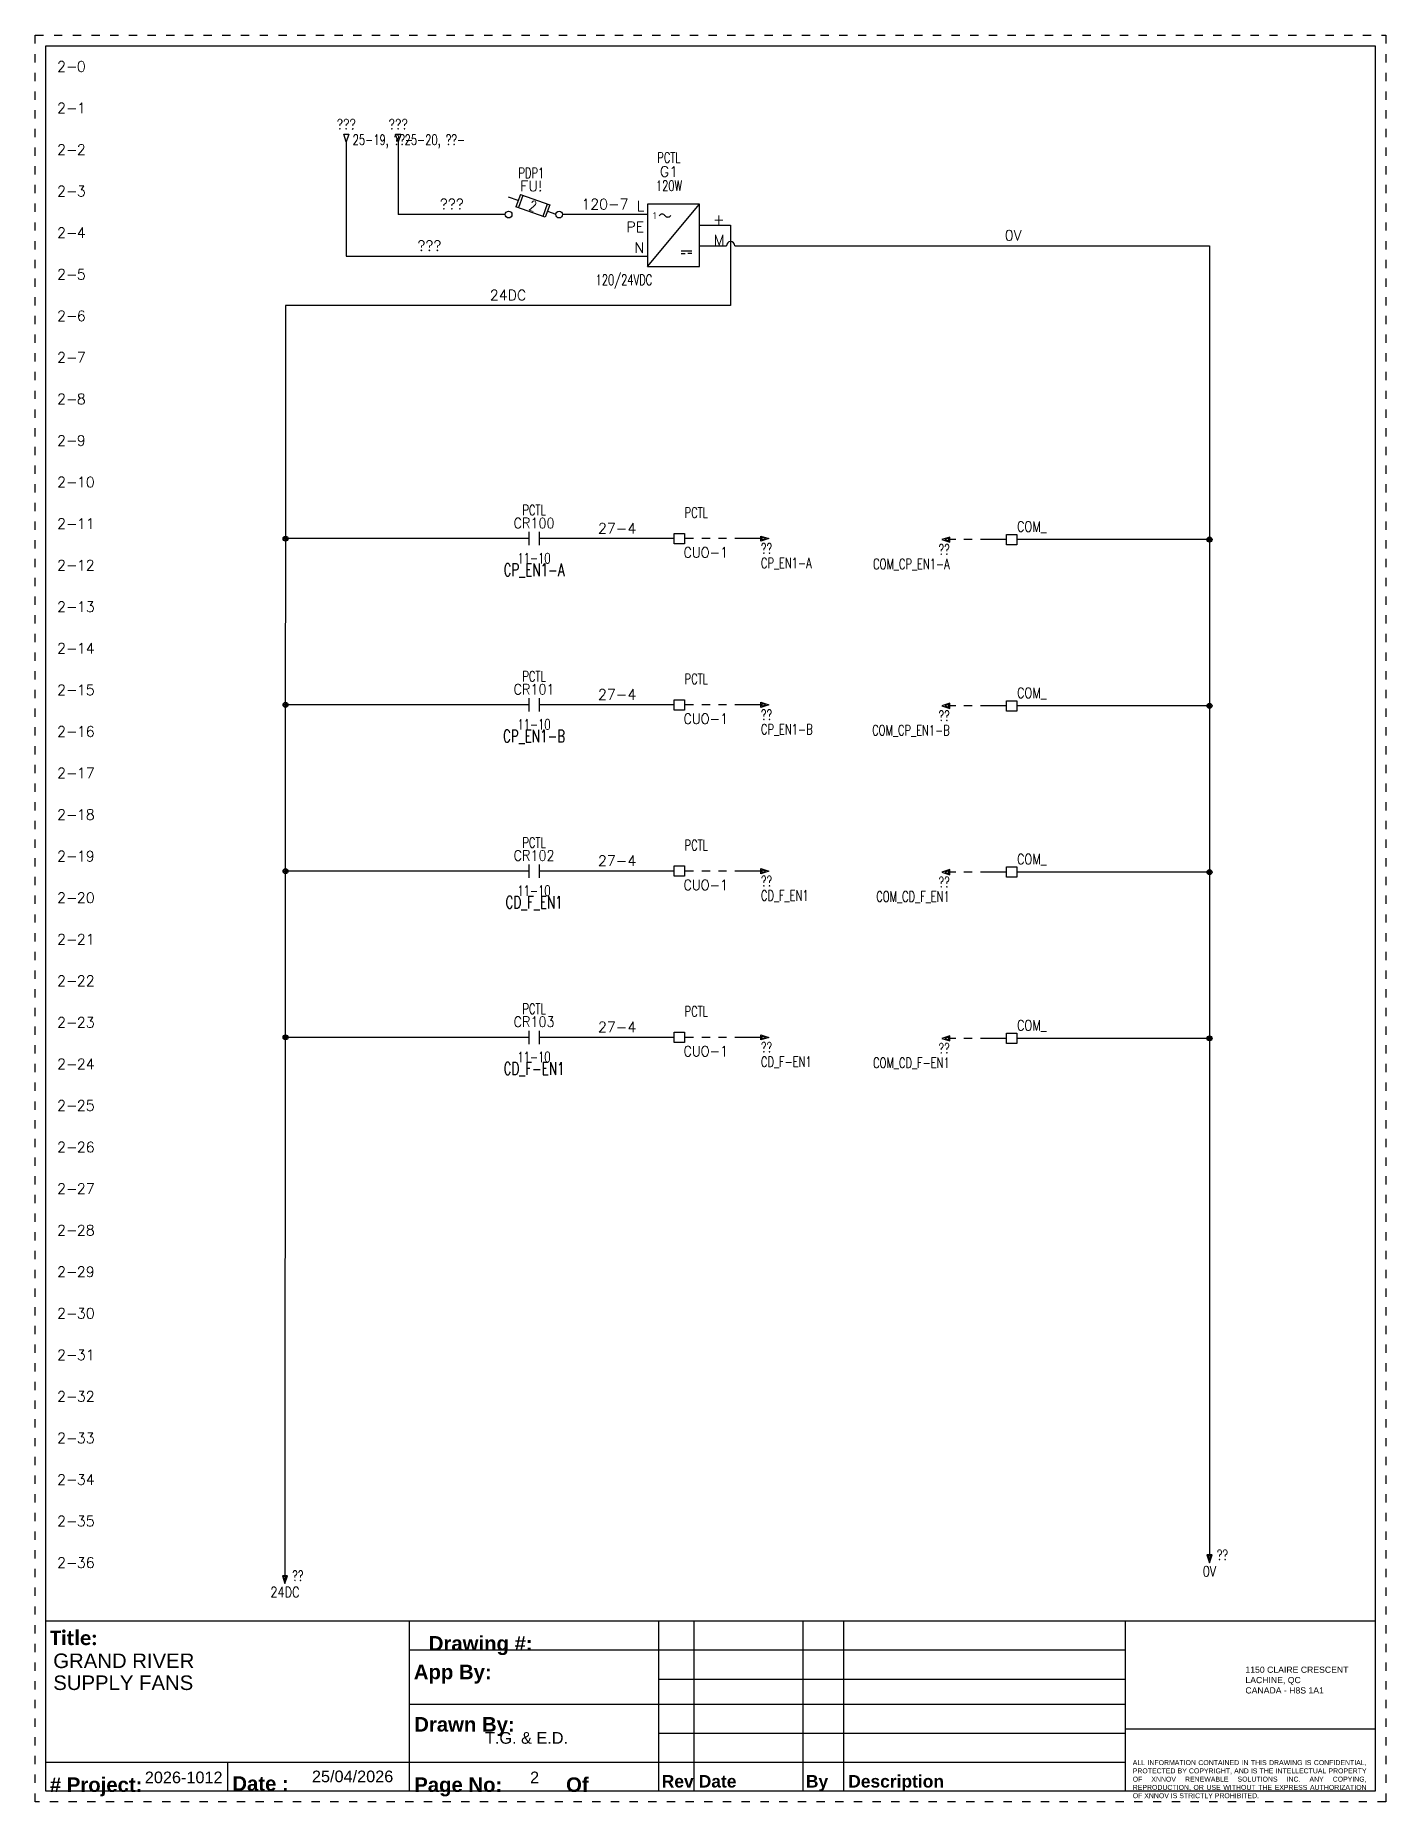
# Model space of a CAD drawing. Header units: inches. Extents: x 0 to 216, y 0 to 294.
# Drawn here: x 0 to 16.25, y 0 to 21.25 of the extents above; entities outside this region: 4.
import ezdxf
from ezdxf.enums import TextEntityAlignment as Align

# ---------------------------------------------------------------- set-up
doc = ezdxf.new("R2010")
doc.units = ezdxf.units.IN
doc.header["$MEASUREMENT"] = 0
doc.linetypes.add('DOT2', pattern=[0.125, 0, -0.125])
doc.linetypes.add('PHANTOM2', pattern=[1.25, 0.625, -0.125, 0.125, -0.125, 0.125, -0.125])
for name, color, linetype in [('BLK_18', 251, 'Continuous'), ('BLU_18', 5, 'Continuous'), ('DESC', 150, 'Continuous'), ('LOC', 8, 'Continuous'), ('MISC', 7, 'Continuous'), ('RAIL', 7, 'Continuous'), ('RED_14', 1, 'Continuous'), ('SYMS', 7, 'Continuous'), ('TAGFIXED', 7, 'Continuous'), ('TAGS', 150, 'Continuous'), ('TERMS', 123, 'Continuous'), ('WHT_14', 7, 'Continuous'), ('WIREFIXED', 7, 'Continuous'), ('WIRENO', 72, 'Continuous'), ('WIREREF', 52, 'Continuous'), ('WIREREF_DEST', 52, 'Continuous'), ('XREF', 7, 'Continuous')]:
    doc.layers.add(name, color=color, linetype=linetype)
doc.layers.add('TITLEBLOCK_FRAME', color=7, linetype='DOT2', plot=False)
doc.styles.get("Standard").update_dxf_attribs({"font": 'arial.ttf'})
doc.styles.add('TB_BODY', font='arial.ttf')
doc.styles.add('TB_TITLE', font='ariblk.ttf')
doc.styles.add('WD', font='romans.shx')
doc.styles.add('WD_IEC', font='isocp2.shx', dxfattribs={"width": 0.9, "height": 4})

# ---------------------------------------------------------------- blocks, each defined once
blk = doc.blocks.new('HPW1_1PH')
for p, q in [((0, -0.625), (0.625, 0.125)), ((0.407, -0.437), (0.532, -0.437)), ((0.407, -0.469), (0.454, -0.469)), ((0.532, -0.469), (0.485, -0.469))]:
    blk.add_line(p, q)
blk.add_lwpolyline([(0.625, 0.125), (0, 0.125), (0, -0.625), (0.625, -0.625)], close=True)
for centre, start, end in [((0.175, -0.039), 36.8699, 143.1301), ((0.245, 0.014), 216.8699, 323.1301)]:
    blk.add_arc(centre, 0.0438, start, end)
at = {"style": 'WD_IEC'}
blk.add_text('1', height=0.084, dxfattribs=at).set_placement((0.105, -0.012), align=Align.MIDDLE_RIGHT)
at = {"style": 'WD', "width": 0.7}
for tag, p in [('INST', (-0.284, 0.794)), ('LOC', (-0.284, 0.624)), ('RATING1', (-0.284, 0.285)), ('XREF', (-0.284, -0.691)), ('DESC1', (-0.284, -0.847)), ('DESC2', (-0.284, -1.003)), ('DESC3', (-0.284, -1.158))]:
    blk.add_attdef(tag, text='', height=0.125, dxfattribs=at).set_placement(p, align=Align.CENTER)
at = {"style": 'WD'}
blk.add_attdef('TAG1', text='', height=0.125, dxfattribs=at).set_placement((-0.284, 0.455), align=Align.CENTER)
at = {"linetype": 'Continuous', "style": 'WD', "flags": 9}
for tag, p in [('MFG', (0.887, 0.257)), ('CAT', (0.889, 0.277)), ('ASSYCODE', (0.887, -0.564))]:
    blk.add_attdef(tag, text='', height=0.01, dxfattribs=at).set_placement(p, align=Align.CENTER)
at = {"linetype": 'Continuous', "style": 'WD', "flags": 8}
for tag, p in [('TERM01', (-0.04, 0.04)), ('TERM04', (1.352, -0.085)), ('TERM02', (-0.04, -0.21)), ('TERM05', (1.352, -0.335)), ('TERM03', (-0.04, -0.46))]:
    blk.add_attdef(tag, text='', height=0.125, dxfattribs=at).set_placement(p, align=Align.RIGHT)
at = {"style": 'WD'}
for tag, p, height, flags in [('X4TERM01', (0, 0), 0.0125, 1), ('X1TERM04', (0.625, -0.125), 0.0125, 1), ('X4TERM02', (0, -0.25), 0.0125, 1), ('X1TERM05', (0.625, -0.375), 0.0125, 1), ('X4TERM03', (0, -0.5), 0.0125, 1), ('FAMILY', (0.862, -0.483), 0.01, 9)]:
    blk.add_attdef(tag, p, '', height=height, dxfattribs=dict(at, flags=flags))
blk = doc.blocks.new('HA1D2')
blk.add_lwpolyline([(0, 0.094), (0.031, 0.094), (0, 0), (-0.031, 0.094), (0, 0.094)])
at = {"style": 'WD', "width": 0.8, "flags": 8}
blk.add_attdef('WIRENO', text='', height=0.125, dxfattribs=at).set_placement((0, 0.15), align=Align.CENTER)
at = {"style": 'WD', "flags": 1}
for tag, p in [('X8TERM01', (0, 0)), ('SIGCODE', (0.026, 0.066))]:
    blk.add_attdef(tag, p, '', height=0.01, dxfattribs=at)
at = {"style": 'WD', "width": 0.7}
for tag, p in [('XREF', (0.077, -0.037)), ('DESC1', (0.077, -0.206))]:
    blk.add_attdef(tag, p, '', height=0.125, dxfattribs=at)
blk = doc.blocks.new('WD_WNH')
at = {"linetype": 'Continuous', "style": 'WD'}
blk.add_attdef('WIRENO', text='', height=0.125, dxfattribs=at).set_placement((0, 0.062), align=Align.CENTER)
at = {"style": 'WD', "flags": 1}
for tag, p in [('W01USER', (0, 0.078)), ('W02USER', (0, 0.07)), ('W03USER', (0, 0.062)), ('W04USER', (0, 0.055)), ('W05USER', (0, 0.047)), ('W06USER', (0, 0.039)), ('W07USER', (0, 0.031)), ('W08USER', (0, 0.023)), ('W09USER', (0, 0.016)), ('W10USER', (0, 0.008))]:
    blk.add_attdef(tag, text='', height=0.005, dxfattribs=at).set_placement(p, align=Align.CENTER)
blk = doc.blocks.new('HA1S4')
for points in [[(0, 0), (-0.031, 0), (0, -0.094), (0.031, 0), (0, 0)], [(0.016, -0.011), (-0.016, -0.011), (0, -0.058), (0.016, -0.011)]]:
    blk.add_lwpolyline(points)
at = {"style": 'WD', "width": 0.7}
for tag, p in [('DESC1', (0.087, 0.113)), ('XREF', (0.087, -0.062))]:
    blk.add_attdef(tag, p, '', height=0.125, dxfattribs=at)
at = {"style": 'WD', "flags": 1}
for tag, p in [('X2TERM01', (0, 0)), ('SIGCODE', (0.035, -0.083))]:
    blk.add_attdef(tag, p, '', height=0.01, dxfattribs=at)
at = {"style": 'WD', "width": 0.8, "flags": 8}
blk.add_attdef('WIRENO', text='', height=0.125, dxfattribs=at).set_placement((0, -0.259), align=Align.CENTER)
blk = doc.blocks.new('HDS11FL')
for p, q in [((-0.163, 0.241), (-0.216, 0.094)), ((-0.134, 0.231), (-0.187, 0.084)), ((-0.163, 0.241), (0.19, 0.116)), ((-0.19, 0.168), (-0.307, 0.21)), ((0.137, -0.032), (-0.216, 0.094)), ((0.16, 0.126), (0.108, -0.021)), ((0.19, 0.116), (0.137, -0.032)), ((0.164, 0.042), (0.264, 0.006))]:
    blk.add_line(p, q)
at = {"linetype": 'Continuous'}
for centre in [(-0.304, 0), (0.304, 0)]:
    blk.add_circle(centre, 0.04, dxfattribs=at)
at = {"style": 'WD', "width": 0.7}
for tag, p in [('INST', (-0.031, 0.607)), ('LOC', (-0.031, 0.438))]:
    blk.add_attdef(tag, text='', height=0.125, dxfattribs=at).set_placement(p, align=Align.CENTER)
blk.add_attdef('RATING1', text='', height=0.125, rotation=340.3798, dxfattribs=at).set_placement((-0.013, 0.105), align=Align.MIDDLE_CENTER)
at = {"style": 'WD'}
blk.add_attdef('TAG1', text='', height=0.125, dxfattribs=at).set_placement((-0.031, 0.281), align=Align.CENTER)
for tag, p in [('X2LINK', (0, 0.406)), ('X8LINK', (0, -0.109))]:
    blk.add_attdef(tag, p, '', height=0.01, dxfattribs=at)
at = {"linetype": 'Continuous', "style": 'WD', "flags": 9}
for tag, p in [('ASSYCODE', (0.126, 0.206)), ('MFG', (0.126, 0.228)), ('CAT', (0.126, 0.247))]:
    blk.add_attdef(tag, text='', height=0.01, dxfattribs=at).set_placement(p, align=Align.CENTER)
at = {"style": 'WD'}
for tag, p, height, flags in [('FAMILY', (0.098, 0.264), 0.01, 9), ('X4TERM01', (-0.344, 0), 0.0125, 1), ('CONTACT', (0.098, 0.187), 0.01, 9), ('X1TERM02', (0.344, 0), 0.0125, 1)]:
    blk.add_attdef(tag, p, '', height=height, dxfattribs=dict(at, flags=flags))
at = {"linetype": 'Continuous', "style": 'WD', "flags": 8}
blk.add_attdef('TERM01', text='', height=0.125, dxfattribs=at).set_placement((-0.406, -0.031), align=Align.TOP_RIGHT)
blk.add_attdef('TERM02', text='', height=0.125, dxfattribs=at).set_placement((0.406, -0.031), align=Align.TOP_LEFT)
blk = doc.blocks.new('WD_MLRH7')
at = {"style": 'WD'}
blk.add_attdef('WDCOPY_DASH', text='', height=0.125, dxfattribs=at).set_placement((-0.684, 0), align=Align.MIDDLE)
blk.add_attdef('SHEET', text='', height=0.125, dxfattribs=at).set_placement((-0.756, 0), align=Align.MIDDLE_RIGHT)
blk.add_attdef('RUNGFIRST', text='', height=0.125, dxfattribs=at).set_placement((-0.625, 0), align=Align.MIDDLE_LEFT)
at = {"style": 'WD', "flags": 1}
for tag, p in [('RUNGHORV', (-0.25, -0.127)), ('RUNGDIST', (-0.25, -0.2)), ('RUNGCNT', (-0.25, -0.237)), ('RUNGINC', (-0.25, -0.163)), ('WIRE-START', (-0.25, -0.356)), ('WIRE-GSUF', (-0.25, -0.396)), ('PH3SPACE', (-0.25, -0.437)), ('WIREMODE', (-0.25, -0.281)), ('WIREFMT', (-0.25, -0.321))]:
    blk.add_attdef(tag, text='', height=0.025, dxfattribs=at).set_placement(p, align=Align.RIGHT)
blk = doc.blocks.new('*U20')
at = {"color": 5}
for p, q in [((0, 21), (16, 21)), ((0, 0), (0, 21)), ((16, 21), (16, 0)), ((0, 2.05), (16, 2.05)), ((4.372, 2.05), (4.372, 0)), ((7.376, 2.05), (7.376, 0)), ((7.8, 2.05), (7.8, 0)), ((9.113, 2.05), (9.113, 0)), ((9.599, 2.05), (9.599, 0)), ((9.599, 2.05), (9.599, 0)), ((12.992, 2.05), (12.992, 0)), ((4.372, 1.7), (12.992, 1.7)), ((7.376, 1.35), (12.992, 1.35)), ((4.372, 1.05), (12.992, 1.05)), ((7.376, 0.7), (12.992, 0.7)), ((12.992, 0.75), (16, 0.75)), ((0, 0.35), (12.992, 0.35)), ((2.186, 0.35), (2.186, 0)), ((16, 0), (0, 0))]:
    blk.add_line(p, q, dxfattribs=at)
at = {"layer": 'TITLEBLOCK_FRAME'}
blk.add_lwpolyline([(-0.125, 21.125), (16.125, 21.125), (16.125, -0.125), (-0.125, -0.125)], close=True, dxfattribs=at)
blk.add_lwpolyline([(-0.125, 21.125), (16.125, 21.125), (16.125, -0.125), (-0.125, -0.125)], close=True, dxfattribs=at)
at = {"color": 7, "attachment_point": 1, "style": 'TB_TITLE'}
for s, width, gutter_width, heights, insert, char_height in [('{\\fCalibri|b1|i0|c0|p34;Title:}', 4.49877, 1.75, [0], (0.052, 1.933), 0.175), ('\\pxi-3,l4,t4;{\\fArial|b1|i0|c0|p34;Drawing #:}', 2.99404, 4.083, [0], (4.435, 1.867), 0.175), ('{\\fArial|b1|i0|c0|p34;App By:}', 4.49661, 1.749, [0], (4.43, 1.523), 0.175), ('{\\fArial|b1|i0|c0|p34;Drawn By:}', 2.16756, 1.749, [0.131], (4.435, 0.893), 0.175), ('{\\fArial|b1|i0|c0|p34;# Project:}', 1.25184, 1.749, [0], (0.05, 0.167), 0.175), ('{\\fArial|b1|i0|c0|p34;Date :}', 2.18747, 1.749, [0], (2.246, 0.181), 0.175), ('{\\fArial|b1|i0|c0|p34;Page No:}', 4.49661, 1.749, [0], (4.435, 0.167), 0.175), ('{\\fArial|b1|i0|c0|p34;Of}', 4.49661, 1.749, [0], (6.262, 0.167), 0.175), ('{\\fArial|b1|i0|c0|p34;Rev}', 0.34979, 1.749, [0], (7.413, 0.195), 0.15), ('{\\fArial|b1|i0|c0|p34; Date}', 0.58778, 1.749, [0], (7.8, 0.195), 0.15), ('{\\fArial|b1|i0|c0|p34;By}', 0.36928, 1.749, [0], (9.148, 0.195), 0.15), ('{\\fArial|b1|i0|c0|p34; Description}', 1.60793, 1.749, [0], (9.599, 0.195), 0.15)]:
    blk.add_mtext_dynamic_manual_height_columns(s, width=width, gutter_width=gutter_width, heights=heights, dxfattribs=dict(at, insert=insert, char_height=char_height))
at = {"attachment_point": 1, "style": 'TB_BODY'}
for s, width, gutter_width, insert, char_height in [('1150 CLAIRE CRESCENT\\PLACHINE, QC \\PCANADA - H8S 1A1', 1.56147, 0.995, (14.437, 1.5), 0.07464), ('\\pxqj;ALL INFORMATION CONTAINED IN THIS DRAWING IS CONFIDENTIAL, PROTECTED BY COPYRIGHT, AND IS THE INTELLECTUAL PROPERTY OF XNNOV RENEWABLE SOLUTIONS INC. ANY COPYING, REPRODUCTION, OR USE WITHOUT THE EXPRESS AUTHORIZATION OF XNNOV IS STRICTLY PROHIBITED.', 2.80577, 0.597, (13.081, 0.375), 0.059714)]:
    blk.add_mtext_dynamic_manual_height_columns(s, width=width, gutter_width=gutter_width, heights=[0], dxfattribs=dict(at, insert=insert, char_height=char_height))
at = {"color": 7, "style": 'TB_BODY', "flags": 4}
for tag, p in [('N5', (7.597, 1.925)), ('N4', (7.597, 1.575)), ('N3', (7.597, 1.225)), ('N2', (7.597, 0.925)), ('N1', (7.597, 0.575)), ('PAGENO', (5.883, 0.167)), ('SHEETMAX', (6.824, 0.157))]:
    blk.add_attdef(tag, text='', height=0.14, dxfattribs=at).set_placement(p, align=Align.MIDDLE_CENTER)
for tag, height, p in [('DATE5', 0.14, (7.854, 1.925)), ('PAR5', 0.14, (9.104, 1.925)), ('DESCRIPTION5', 0.14, (9.661, 1.925)), ('TITLE1', 0.175, (0.091, 1.57)), ('DATE4', 0.14, (7.854, 1.575)), ('PAR4', 0.14, (9.104, 1.575)), ('DESCRIPTION4', 0.14, (9.661, 1.575)), ('TITLE2', 0.175, (0.091, 1.306)), ('AP.PAR', 0.14, (5.526, 1.365)), ('DATE3', 0.14, (7.854, 1.225)), ('PAR3', 0.14, (9.104, 1.225)), ('DESCRIPTION3', 0.14, (9.661, 1.225)), ('TITLE3', 0.175, (0.091, 1.041)), ('DATE2', 0.14, (7.854, 0.925)), ('PAR2', 0.14, (9.104, 0.925)), ('DESCRIPTION2', 0.14, (9.661, 0.925)), ('DESS.PAR', 0.14, (5.286, 0.642)), ('DATE1', 0.14, (7.854, 0.575)), ('PAR1', 0.14, (9.109, 0.575)), ('DESCRIPTION1', 0.14, (9.645, 0.575)), ('PRJCT', 0.14, (1.193, 0.167)), ('DATE', 0.14, (3.204, 0.179))]:
    blk.add_attdef(tag, text='', height=height, dxfattribs=at).set_placement(p, align=Align.MIDDLE_LEFT)
blk = doc.blocks.new('HT0001')
for p, q in [((-0.062, 0.062), (0.062, 0.062)), ((-0.062, -0.062), (-0.062, 0.062)), ((0.062, 0.062), (0.062, -0.062)), ((0.062, -0.062), (-0.062, -0.062))]:
    blk.add_line(p, q)
at = {"style": 'WD'}
for tag, p, width in [('INST', (0.062, 0.42), 0.7), ('LOC', (0.062, 0.25), 0.7), ('DESC1', (0.05, -0.385), 0.8)]:
    blk.add_attdef(tag, p, '', height=0.125, dxfattribs=dict(at, width=width))
at = {"linetype": 'Continuous', "style": 'WD'}
for tag, p, height, width, flags in [('TERM01', (0.062, 0.094), 0.125, 0.8, 8), ('TAGSTRIP', (0.05, -0.229), 0.125, 0.9, 8), ('DESC2', (0.05, -0.541), 0.125, 0.8, 8), ('CAT', (0.213, -0.406), 0.109, 0.8, 1), ('DESC3', (0.05, -0.698), 0.125, 0.8, 8)]:
    blk.add_attdef(tag, p, '', height=height, dxfattribs=dict(at, width=width, flags=flags))
at = {"style": 'WD', "flags": 1}
for tag, p, height in [('X4TERM01', (-0.062, 0), 0.0125), ('X4TERMDESC01', (-0.055, -0.023), 0.025), ('X2TERMDESC01', (-0.006, 0.029), 0.025), ('STRIPSEQ', (0, 0), 0.00125), ('X2TERM01', (0, 0.062), 0.0125), ('X2PIN01', (0.033, 0.084), 0.0125), ('X1TERMDESC01', (0.039, 0.007), 0.025), ('X1TERM01', (0.062, 0), 0.0125), ('X1PIN01', (0.087, 0.016), 0.0125), ('X4PIN01', (-0.114, -0.038), 0.0125), ('LINKTERM', (0, -0.002), 0.00125), ('X8TERM01', (0, -0.062), 0.0125), ('X8TERMDESC01', (0, -0.054), 0.025), ('X8PIN01', (0.026, -0.096), 0.0125)]:
    blk.add_attdef(tag, p, '', height=height, dxfattribs=at)
at = {"linetype": 'Continuous', "style": 'WD', "width": 0.8, "flags": 1}
blk.add_attdef('MFG', text='', height=0.109, dxfattribs=at).set_placement((0.088, -0.406), align=Align.RIGHT)
at = {"style": 'WD', "width": 0.7, "flags": 1}
blk.add_attdef('ASSYCODE', (0.062, -0.281), '', height=0.01, dxfattribs=at)
blk = doc.blocks.new('HCR11_RELAY-CONTACT')
at = {"linetype": 'Continuous'}
for p, q in [((-0.053, 0.082), (-0.053, -0.078)), ((0.072, 0.082), (0.072, -0.078))]:
    blk.add_line(p, q, dxfattribs=at)
at = {"style": 'WD'}
for tag, width, p in [('INST', 0.7, (0.009, 0.453)), ('TAG2', 0.9, (0.009, 0.127)), ('LOC', 0.7, (0.009, 0.283)), ('XREF', 0.7, (0.009, -0.296))]:
    blk.add_attdef(tag, text='', height=0.125, dxfattribs=dict(at, width=width)).set_placement(p, align=Align.CENTER)
for tag, p, height, flags in [('X4TERM01', (-0.053, 0.002), 0.0125, 1), ('X1TERM02', (0.072, 0.002), 0.0125, 1), ('FAMILY', (0.107, 0.055), 0.01, 9), ('CONTACT', (0.107, 0.038), 0.01, 1)]:
    blk.add_attdef(tag, p, '', height=height, dxfattribs=dict(at, flags=flags))
for tag, p in [('X2LINK', (0.009, 0.127)), ('X8LINK', (0.009, -0.123))]:
    blk.add_attdef(tag, p, '', height=0.01, dxfattribs=at)
at = {"linetype": 'Continuous', "style": 'WD', "flags": 8}
blk.add_attdef('TERM01', text='', height=0.125, dxfattribs=at).set_placement((-0.116, -0.014), align=Align.TOP_RIGHT)
blk.add_attdef('TERM02', text='', height=0.125, dxfattribs=at).set_placement((0.134, -0.014), align=Align.TOP_LEFT)
at = {"color": 1, "style": 'WD', "width": 0.7}
for tag, p in [('DESC1', (0.009, -0.448)), ('DESC2', (0.009, -0.595)), ('DESC3', (0.009, -0.742))]:
    blk.add_attdef(tag, text='', height=0.15, dxfattribs=at).set_placement(p, align=Align.CENTER)
blk = doc.blocks.new('HA1S1')
for points in [[(0, 0), (0, 0.031), (0.094, 0), (0, -0.031), (0, 0)], [(0.011, 0.016), (0.011, -0.016), (0.058, 0), (0.011, 0.016)]]:
    blk.add_lwpolyline(points)
at = {"style": 'WD', "width": 0.8, "flags": 8}
blk.add_attdef('WIRENO', (0, 0.087), '', height=0.125, dxfattribs=at)
at = {"style": 'WD', "flags": 1}
for tag, p in [('SIGCODE', (-0.02, 0.047)), ('X4TERM01', (0, 0))]:
    blk.add_attdef(tag, p, '', height=0.01, dxfattribs=at)
at = {"style": 'WD', "width": 0.7}
for tag, p in [('XREF', (0, -0.181)), ('DESC1', (0, -0.356))]:
    blk.add_attdef(tag, p, '', height=0.125, dxfattribs=at)
blk = doc.blocks.new('HA1S3')
for points in [[(0, 0), (0, 0.031), (-0.094, 0), (0, -0.031), (0, 0)], [(-0.011, -0.016), (-0.011, 0.016), (-0.058, 0), (-0.011, -0.016)]]:
    blk.add_lwpolyline(points)
at = {"style": 'WD', "width": 0.8, "flags": 8}
blk.add_attdef('WIRENO', text='', height=0.125, dxfattribs=at).set_placement((0, 0.087), align=Align.RIGHT)
at = {"style": 'WD', "flags": 1}
blk.add_attdef('SIGCODE', text='', height=0.01, dxfattribs=at).set_placement((-0.02, 0.047), align=Align.RIGHT)
blk.add_attdef('X1TERM01', (0, 0), '', height=0.01, dxfattribs=at)
at = {"style": 'WD', "width": 0.7}
for tag, p in [('XREF', (0, -0.181)), ('DESC1', (0, -0.356))]:
    blk.add_attdef(tag, text='', height=0.125, dxfattribs=at).set_placement(p, align=Align.RIGHT)
blk = doc.blocks.new('WDDOT')
for radius in [0.03, 0.0187, 0.00929]:
    blk.add_circle((0, 0), radius)

msp = doc.modelspace()

# ---------------------------------------------------------------- linework, layer by layer
at = {"layer": 'BLK_18', "ltscale": 0.5}
for p, q in [((7.992, 18.718), (8.317, 18.718)), ((8.417, 18.718), (14.13, 18.718)), ((14.13, 18.718), (14.13, 2.968)), ((14.13, 15.183), (11.813, 15.183)), ((14.13, 13.183), (11.813, 13.183)), ((14.13, 11.183), (11.813, 11.183)), ((14.13, 9.183), (11.813, 9.183))]:
    msp.add_line(p, q, dxfattribs=at)
msp.add_arc((8.367, 18.718), 0.05, 0, 180, dxfattribs=at)
at = {"layer": 'BLU_18', "ltscale": 0.5}
for p, q in [((7.992, 18.968), (8.367, 18.968)), ((8.367, 18.968), (8.367, 18)), ((3.012, 18), (3.004, 2.718)), ((8.367, 18), (3.012, 18)), ((5.94, 15.195), (3.012, 15.195)), ((7.688, 15.195), (6.065, 15.195)), ((5.94, 13.195), (3.012, 13.195)), ((7.688, 13.195), (6.065, 13.195)), ((5.94, 11.195), (3.012, 11.195)), ((7.688, 11.195), (6.065, 11.195)), ((5.94, 9.195), (3.012, 9.195)), ((7.688, 9.195), (6.065, 9.195))]:
    msp.add_line(p, q, dxfattribs=at)
at = {"layer": 'BLU_18', "linetype": 'PHANTOM2', "ltscale": 0.5}
for p, q in [((8.732, 15.195), (7.813, 15.195)), ((11.688, 15.183), (11.004, 15.183)), ((8.732, 13.195), (7.813, 13.195)), ((11.688, 13.183), (11.004, 13.183)), ((8.732, 11.195), (7.813, 11.195)), ((11.688, 11.183), (11.004, 11.183)), ((8.732, 9.195), (7.813, 9.195)), ((11.688, 9.183), (11.004, 9.183))]:
    msp.add_line(p, q, dxfattribs=at)
at = {"layer": 'RAIL', "lineweight": 50}
for p, q in [((10, 290), (10, 270)), ((210, 290), (210, 270))]:
    msp.add_line(p, q, dxfattribs=at)
at = {"layer": 'RED_14', "ltscale": 0.5}
for p, q in [((4.367, 19.968), (4.367, 19.093)), ((5.656, 19.093), (4.367, 19.093)), ((7.367, 19.093), (6.344, 19.093))]:
    msp.add_line(p, q, dxfattribs=at)
at = {"layer": 'WHT_14', "ltscale": 0.5}
for p, q in [((3.742, 19.968), (3.742, 18.593)), ((3.742, 18.593), (7.367, 18.593))]:
    msp.add_line(p, q, dxfattribs=at)

# ---------------------------------------------------------------- block references
at = {"ltscale": 0.5}
ref = msp.add_blockref('*U20', (0.125, 0.125), dxfattribs=at)
ref.add_attrib('PRJCT', '2026-1012', dxfattribs={"color": 7, "height": 0.14, "style": 'TB_BODY'}).set_placement((1.318, 0.292), align=Align.MIDDLE_LEFT)
ref.add_attrib('PAGENO', '2', dxfattribs={"color": 7, "height": 0.14, "style": 'TB_BODY'}).set_placement((6.008, 0.292), align=Align.MIDDLE_CENTER)
ref.add_attrib('DATE', '25/04/2026', dxfattribs={"color": 7, "height": 0.14, "style": 'TB_BODY'}).set_placement((3.329, 0.304), align=Align.MIDDLE_LEFT)
ref.add_attrib('DESS.PAR', 'T.G. & E.D.', dxfattribs={"color": 7, "height": 0.14, "style": 'TB_BODY'}).set_placement((5.411, 0.767), align=Align.MIDDLE_LEFT)
ref.add_attrib('TITLE1', 'GRAND RIVER', dxfattribs={"color": 7, "height": 0.175, "style": 'TB_BODY'}).set_placement((0.216, 1.695), align=Align.MIDDLE_LEFT)
ref.add_attrib('TITLE2', 'SUPPLY FANS', dxfattribs={"color": 7, "height": 0.175, "style": 'TB_BODY'}).set_placement((0.216, 1.431), align=Align.MIDDLE_LEFT)
msp.add_blockref('WD_MLRH7', (1.125, 20.875), dxfattribs=at).add_auto_attribs({'RUNGFIRST': '0', 'SHEET': '2', 'WDCOPY_DASH': '-'})
at = {"layer": 'SYMS', "ltscale": 0.5}
ref = msp.add_blockref('HA1D2', (3.742, 19.968), dxfattribs=at)
ref.add_attrib('WIRENO', '???', dxfattribs={"layer": 'WIREREF_DEST', "height": 0.125, "style": 'WD', "width": 0.8, "flags": 8}).set_placement((3.742, 20.118), align=Align.CENTER)
ref.add_attrib('XREF', '25-19, ??-', (3.819, 19.931), dxfattribs={"layer": 'XREF', "height": 0.125, "style": 'WD', "width": 0.7})
ref = msp.add_blockref('HA1D2', (4.367, 19.968), dxfattribs=at)
ref.add_attrib('WIRENO', '???', dxfattribs={"layer": 'WIREREF_DEST', "height": 0.125, "style": 'WD', "width": 0.8, "flags": 8}).set_placement((4.367, 20.118), align=Align.CENTER)
ref.add_attrib('XREF', '25-20, ??-', (4.444, 19.931), dxfattribs={"layer": 'XREF', "height": 0.125, "style": 'WD', "width": 0.7})
ref = msp.add_blockref('HPW1_1PH', (7.367, 19.093), dxfattribs=at)
ref.add_attrib('TERM01', 'L', dxfattribs={"layer": 'TERMS', "linetype": 'Continuous', "height": 0.125, "style": 'WD', "flags": 8}).set_placement((7.327, 19.133), align=Align.RIGHT)
ref.add_attrib('TERM02', 'PE', dxfattribs={"layer": 'TERMS', "linetype": 'Continuous', "height": 0.125, "style": 'WD', "flags": 8}).set_placement((7.327, 18.883), align=Align.RIGHT)
ref.add_attrib('TERM03', 'N', dxfattribs={"layer": 'TERMS', "linetype": 'Continuous', "height": 0.125, "style": 'WD', "flags": 8}).set_placement((7.327, 18.633), align=Align.RIGHT)
ref.add_attrib('TERM04', '+', dxfattribs={"layer": 'TERMS', "linetype": 'Continuous', "height": 0.125, "style": 'WD', "flags": 8}).set_placement((8.294, 18.974), align=Align.RIGHT)
ref.add_attrib('TERM05', 'M', dxfattribs={"layer": 'TERMS', "linetype": 'Continuous', "height": 0.125, "style": 'WD', "flags": 8}).set_placement((8.294, 18.724), align=Align.RIGHT)
ref.add_attrib('LOC', 'PCTL', dxfattribs={"layer": 'LOC', "height": 0.125, "style": 'WD', "width": 0.7}).set_placement((7.625, 19.717), align=Align.CENTER)
ref.add_attrib('TAG1F', 'G1', dxfattribs={"layer": 'TAGFIXED', "height": 0.125, "style": 'WD'}).set_placement((7.625, 19.548), align=Align.CENTER)
ref.add_attrib('DESC1', '120/24VDC', dxfattribs={"layer": 'DESC', "height": 0.125, "style": 'WD', "width": 0.7}).set_placement((7.083, 18.246), align=Align.CENTER)
ref.add_attrib('RATING1', '120W', dxfattribs={"layer": 'MISC', "height": 0.125, "style": 'WD', "width": 0.7}).set_placement((7.625, 19.378), align=Align.CENTER)
ref = msp.add_blockref('HDS11FL', (6, 19.093), dxfattribs=at)
ref.add_attrib('RATING1', '2', dxfattribs={"layer": 'MISC', "height": 0.125, "rotation": 340.3798, "style": 'WD', "width": 0.7}).set_placement((5.987, 19.198), align=Align.MIDDLE_CENTER)
ref.add_attrib('LOC', 'PDP1', dxfattribs={"layer": 'LOC', "height": 0.125, "style": 'WD', "width": 0.7}).set_placement((5.969, 19.531), align=Align.CENTER)
ref.add_attrib('TAG1F', 'FU!', dxfattribs={"layer": 'TAGFIXED', "height": 0.125, "style": 'WD'}).set_placement((5.969, 19.374), align=Align.CENTER)
ref = msp.add_blockref('HCR11_RELAY-CONTACT', (5.993, 15.193), dxfattribs=at)
ref.add_attrib('LOC', 'PCTL', dxfattribs={"layer": 'LOC', "height": 0.125, "style": 'WD', "width": 0.7}).set_placement((6.002, 15.476), align=Align.CENTER)
ref.add_attrib('XREF', '11-10', dxfattribs={"layer": 'XREF', "height": 0.125, "style": 'WD', "width": 0.7}).set_placement((6.002, 14.897), align=Align.CENTER)
ref.add_attrib('DESC1', 'CP_EN1-A', dxfattribs={"layer": 'DESC', "color": 1, "height": 0.15, "style": 'WD', "width": 0.7}).set_placement((6.002, 14.745), align=Align.CENTER)
ref.add_attrib('TAG2', 'CR100', dxfattribs={"layer": 'TAGS', "height": 0.125, "style": 'WD', "width": 0.9}).set_placement((6.002, 15.32), align=Align.CENTER)
ref = msp.add_blockref('HT0001', (7.751, 15.195), dxfattribs=at)
ref.add_attrib('LOC', 'PCTL', (7.813, 15.445), dxfattribs={"layer": 'LOC', "height": 0.125, "style": 'WD', "width": 0.7})
ref.add_attrib('TAGSTRIP', 'CUO-1', (7.8, 14.966), dxfattribs={"layer": 'TAGS', "linetype": 'Continuous', "height": 0.125, "style": 'WD', "width": 0.9, "flags": 8})
ref = msp.add_blockref('HT0001', (11.751, 15.183), dxfattribs=at)
ref.add_attrib('TERM01', 'COM_', (11.813, 15.277), dxfattribs={"layer": 'TERMS', "linetype": 'Continuous', "height": 0.125, "style": 'WD', "width": 0.8, "flags": 8})
for p in [(3.012, 15.195), (14.13, 15.183), (3.012, 13.195), (14.13, 13.183), (3.012, 11.195), (14.13, 11.183), (3.012, 9.195), (14.13, 9.183)]:
    msp.add_blockref('WDDOT', p, dxfattribs=at)
ref = msp.add_blockref('HA1S1', (8.732, 15.195), dxfattribs=at)
ref.add_attrib('DESC1', 'CP_EN1-A', (8.732, 14.839), dxfattribs={"layer": 'DESC', "height": 0.125, "style": 'WD', "width": 0.7})
ref.add_attrib('XREF', '??', (8.732, 15.014), dxfattribs={"layer": 'XREF', "height": 0.125, "style": 'WD', "width": 0.7})
ref = msp.add_blockref('HA1S3', (11.004, 15.183), dxfattribs=at)
ref.add_attrib('DESC1', 'COM_CP_EN1-A', dxfattribs={"layer": 'DESC', "height": 0.125, "style": 'WD', "width": 0.7}).set_placement((11.004, 14.827), align=Align.RIGHT)
ref.add_attrib('XREF', '??', dxfattribs={"layer": 'XREF', "height": 0.125, "style": 'WD', "width": 0.7}).set_placement((11.004, 15.002), align=Align.RIGHT)
ref = msp.add_blockref('HCR11_RELAY-CONTACT', (5.993, 13.193), dxfattribs=at)
ref.add_attrib('LOC', 'PCTL', dxfattribs={"layer": 'LOC', "height": 0.125, "style": 'WD', "width": 0.7}).set_placement((6.002, 13.476), align=Align.CENTER)
ref.add_attrib('XREF', '11-10', dxfattribs={"layer": 'XREF', "height": 0.125, "style": 'WD', "width": 0.7}).set_placement((6.002, 12.897), align=Align.CENTER)
ref.add_attrib('DESC1', 'CP_EN1-B', dxfattribs={"layer": 'DESC', "color": 1, "height": 0.15, "style": 'WD', "width": 0.7}).set_placement((6.002, 12.745), align=Align.CENTER)
ref.add_attrib('TAG2', 'CR101', dxfattribs={"layer": 'TAGS', "height": 0.125, "style": 'WD', "width": 0.9}).set_placement((6.002, 13.32), align=Align.CENTER)
ref = msp.add_blockref('HT0001', (7.751, 13.195), dxfattribs=at)
ref.add_attrib('LOC', 'PCTL', (7.813, 13.445), dxfattribs={"layer": 'LOC', "height": 0.125, "style": 'WD', "width": 0.7})
ref.add_attrib('TAGSTRIP', 'CUO-1', (7.8, 12.966), dxfattribs={"layer": 'TAGS', "linetype": 'Continuous', "height": 0.125, "style": 'WD', "width": 0.9, "flags": 8})
ref = msp.add_blockref('HT0001', (11.751, 13.183), dxfattribs=at)
ref.add_attrib('TERM01', 'COM_', (11.813, 13.277), dxfattribs={"layer": 'TERMS', "linetype": 'Continuous', "height": 0.125, "style": 'WD', "width": 0.8, "flags": 8})
ref = msp.add_blockref('HA1S1', (8.732, 13.195), dxfattribs=at)
ref.add_attrib('DESC1', 'CP_EN1-B', (8.732, 12.839), dxfattribs={"layer": 'DESC', "height": 0.125, "style": 'WD', "width": 0.7})
ref.add_attrib('XREF', '??', (8.732, 13.014), dxfattribs={"layer": 'XREF', "height": 0.125, "style": 'WD', "width": 0.7})
ref = msp.add_blockref('HA1S3', (11.004, 13.183), dxfattribs=at)
ref.add_attrib('DESC1', 'COM_CP_EN1-B', dxfattribs={"layer": 'DESC', "height": 0.125, "style": 'WD', "width": 0.7}).set_placement((11.004, 12.827), align=Align.RIGHT)
ref.add_attrib('XREF', '??', dxfattribs={"layer": 'XREF', "height": 0.125, "style": 'WD', "width": 0.7}).set_placement((11.004, 13.002), align=Align.RIGHT)
ref = msp.add_blockref('HCR11_RELAY-CONTACT', (5.993, 11.193), dxfattribs=at)
ref.add_attrib('LOC', 'PCTL', dxfattribs={"layer": 'LOC', "height": 0.125, "style": 'WD', "width": 0.7}).set_placement((6.002, 11.476), align=Align.CENTER)
ref.add_attrib('XREF', '11-10', dxfattribs={"layer": 'XREF', "height": 0.125, "style": 'WD', "width": 0.7}).set_placement((6.002, 10.897), align=Align.CENTER)
ref.add_attrib('DESC1', 'CD_F_EN1', dxfattribs={"layer": 'DESC', "color": 1, "height": 0.15, "style": 'WD', "width": 0.7}).set_placement((6.002, 10.745), align=Align.CENTER)
ref.add_attrib('TAG2', 'CR102', dxfattribs={"layer": 'TAGS', "height": 0.125, "style": 'WD', "width": 0.9}).set_placement((6.002, 11.32), align=Align.CENTER)
ref = msp.add_blockref('HT0001', (7.751, 11.195), dxfattribs=at)
ref.add_attrib('LOC', 'PCTL', (7.813, 11.445), dxfattribs={"layer": 'LOC', "height": 0.125, "style": 'WD', "width": 0.7})
ref.add_attrib('TAGSTRIP', 'CUO-1', (7.8, 10.966), dxfattribs={"layer": 'TAGS', "linetype": 'Continuous', "height": 0.125, "style": 'WD', "width": 0.9, "flags": 8})
ref = msp.add_blockref('HT0001', (11.751, 11.183), dxfattribs=at)
ref.add_attrib('TERM01', 'COM_', (11.813, 11.277), dxfattribs={"layer": 'TERMS', "linetype": 'Continuous', "height": 0.125, "style": 'WD', "width": 0.8, "flags": 8})
ref = msp.add_blockref('HA1S1', (8.732, 11.195), dxfattribs=at)
ref.add_attrib('DESC1', 'CD_F_EN1', (8.732, 10.839), dxfattribs={"layer": 'DESC', "height": 0.125, "style": 'WD', "width": 0.7})
ref.add_attrib('XREF', '??', (8.732, 11.014), dxfattribs={"layer": 'XREF', "height": 0.125, "style": 'WD', "width": 0.7})
ref = msp.add_blockref('HA1S3', (11.004, 11.183), dxfattribs=at)
ref.add_attrib('DESC1', 'COM_CD_F_EN1', dxfattribs={"layer": 'DESC', "height": 0.125, "style": 'WD', "width": 0.7}).set_placement((11.004, 10.827), align=Align.RIGHT)
ref.add_attrib('XREF', '??', dxfattribs={"layer": 'XREF', "height": 0.125, "style": 'WD', "width": 0.7}).set_placement((11.004, 11.002), align=Align.RIGHT)
ref = msp.add_blockref('HCR11_RELAY-CONTACT', (5.993, 9.193), dxfattribs=at)
ref.add_attrib('LOC', 'PCTL', dxfattribs={"layer": 'LOC', "height": 0.125, "style": 'WD', "width": 0.7}).set_placement((6.002, 9.476), align=Align.CENTER)
ref.add_attrib('XREF', '11-10', dxfattribs={"layer": 'XREF', "height": 0.125, "style": 'WD', "width": 0.7}).set_placement((6.002, 8.897), align=Align.CENTER)
ref.add_attrib('DESC1', 'CD_F-EN1', dxfattribs={"layer": 'DESC', "color": 1, "height": 0.15, "style": 'WD', "width": 0.7}).set_placement((6.002, 8.745), align=Align.CENTER)
ref.add_attrib('TAG2', 'CR103', dxfattribs={"layer": 'TAGS', "height": 0.125, "style": 'WD', "width": 0.9}).set_placement((6.002, 9.32), align=Align.CENTER)
ref = msp.add_blockref('HT0001', (7.751, 9.195), dxfattribs=at)
ref.add_attrib('LOC', 'PCTL', (7.813, 9.445), dxfattribs={"layer": 'LOC', "height": 0.125, "style": 'WD', "width": 0.7})
ref.add_attrib('TAGSTRIP', 'CUO-1', (7.8, 8.966), dxfattribs={"layer": 'TAGS', "linetype": 'Continuous', "height": 0.125, "style": 'WD', "width": 0.9, "flags": 8})
ref = msp.add_blockref('HT0001', (11.751, 9.183), dxfattribs=at)
ref.add_attrib('TERM01', 'COM_', (11.813, 9.277), dxfattribs={"layer": 'TERMS', "linetype": 'Continuous', "height": 0.125, "style": 'WD', "width": 0.8, "flags": 8})
ref = msp.add_blockref('HA1S1', (8.732, 9.195), dxfattribs=at)
ref.add_attrib('DESC1', 'CD_F-EN1', (8.732, 8.839), dxfattribs={"layer": 'DESC', "height": 0.125, "style": 'WD', "width": 0.7})
ref.add_attrib('XREF', '??', (8.732, 9.014), dxfattribs={"layer": 'XREF', "height": 0.125, "style": 'WD', "width": 0.7})
ref = msp.add_blockref('HA1S3', (11.004, 9.183), dxfattribs=at)
ref.add_attrib('DESC1', 'COM_CD_F-EN1', dxfattribs={"layer": 'DESC', "height": 0.125, "style": 'WD', "width": 0.7}).set_placement((11.004, 8.827), align=Align.RIGHT)
ref.add_attrib('XREF', '??', dxfattribs={"layer": 'XREF', "height": 0.125, "style": 'WD', "width": 0.7}).set_placement((11.004, 9.002), align=Align.RIGHT)
ref = msp.add_blockref('HA1S4', (14.13, 2.968), dxfattribs=at)
ref.add_attrib('WIRENO', '0V', dxfattribs={"layer": 'WIREREF', "height": 0.125, "style": 'WD', "width": 0.8, "flags": 8}).set_placement((14.129, 2.709), align=Align.CENTER)
ref.add_attrib('XREF', '??', (14.217, 2.906), dxfattribs={"layer": 'XREF', "height": 0.125, "style": 'WD', "width": 0.7})
ref = msp.add_blockref('HA1S4', (3.004, 2.718), dxfattribs=at)
ref.add_attrib('WIRENO', '24DC', dxfattribs={"layer": 'WIREREF', "height": 0.125, "style": 'WD', "width": 0.8, "flags": 8}).set_placement((3.004, 2.459), align=Align.CENTER)
ref.add_attrib('XREF', '??', (3.091, 2.656), dxfattribs={"layer": 'XREF', "height": 0.125, "style": 'WD', "width": 0.7})
at = {"layer": 'WIREFIXED', "ltscale": 0.5}
ref = msp.add_blockref('WD_WNH', (6.855, 19.093), dxfattribs=at)
ref.add_attrib('WIRENOF', '120-7', dxfattribs={"linetype": 'Continuous', "height": 0.125, "style": 'WD'}).set_placement((6.855, 19.156), align=Align.CENTER)
ref = msp.add_blockref('WD_WNH', (11.767, 18.718), dxfattribs=at)
ref.add_attrib('WIRENOF', '0V', dxfattribs={"linetype": 'Continuous', "height": 0.125, "style": 'WD'}).set_placement((11.767, 18.781), align=Align.CENTER)
ref = msp.add_blockref('WD_WNH', (5.689, 18), dxfattribs=at)
ref.add_attrib('WIRENOF', '24DC', dxfattribs={"linetype": 'Continuous', "height": 0.125, "style": 'WD'}).set_placement((5.689, 18.062), align=Align.CENTER)
at = {"layer": 'WIRENO', "ltscale": 0.5}
ref = msp.add_blockref('WD_WNH', (5.012, 19.093), dxfattribs=at)
ref.add_attrib('WIRENO', '???', dxfattribs={"linetype": 'Continuous', "height": 0.125, "style": 'WD'}).set_placement((5.012, 19.156), align=Align.CENTER)
ref = msp.add_blockref('WD_WNH', (4.742, 18.593), dxfattribs=at)
ref.add_attrib('WIRENO', '???', dxfattribs={"linetype": 'Continuous', "height": 0.125, "style": 'WD'}).set_placement((4.742, 18.656), align=Align.CENTER)
ref = msp.add_blockref('WD_WNH', (7.001, 15.195), dxfattribs=at)
ref.add_attrib('WIRENO', '27-4', dxfattribs={"linetype": 'Continuous', "height": 0.125, "style": 'WD'}).set_placement((7.001, 15.257), align=Align.CENTER)
ref = msp.add_blockref('WD_WNH', (7.001, 13.195), dxfattribs=at)
ref.add_attrib('WIRENO', '27-4', dxfattribs={"linetype": 'Continuous', "height": 0.125, "style": 'WD'}).set_placement((7.001, 13.257), align=Align.CENTER)
ref = msp.add_blockref('WD_WNH', (7.001, 11.195), dxfattribs=at)
ref.add_attrib('WIRENO', '27-4', dxfattribs={"linetype": 'Continuous', "height": 0.125, "style": 'WD'}).set_placement((7.001, 11.257), align=Align.CENTER)
ref = msp.add_blockref('WD_WNH', (7.001, 9.195), dxfattribs=at)
ref.add_attrib('WIRENO', '27-4', dxfattribs={"linetype": 'Continuous', "height": 0.125, "style": 'WD'}).set_placement((7.001, 9.257), align=Align.CENTER)

# ---------------------------------------------------------------- texts
for s, p in [('L1', (2, 290)), ('N', (212, 290))]:
    msp.add_text(s, height=4).set_placement(p)
at = {"ltscale": 0.5, "style": 'WD'}
for p in [(0.369, 20.375), (0.369, 19.875), (0.369, 19.375), (0.369, 18.875), (0.369, 18.375), (0.369, 17.875), (0.369, 17.375), (0.369, 16.875), (0.369, 16.375), (0.369, 15.875), (0.369, 15.375), (0.369, 14.875), (0.369, 14.375), (0.369, 13.875), (0.369, 13.375), (0.369, 12.875), (0.369, 12.375), (0.369, 11.875), (0.369, 11.375), (0.369, 10.875), (0.369, 10.375), (0.369, 9.875), (0.369, 9.375), (0.369, 8.875), (0.369, 8.375), (0.369, 7.875), (0.369, 7.375), (0.369, 6.875), (0.369, 6.375), (0.369, 5.875), (0.369, 5.375), (0.369, 4.875), (0.369, 4.375), (0.369, 3.875), (0.369, 3.375), (0.369, 2.875)]:
    msp.add_text('2', height=0.125, dxfattribs=at).set_placement(p, align=Align.MIDDLE_RIGHT)
for s, p in [('1', (0.5, 20.375)), ('2', (0.5, 19.875)), ('3', (0.5, 19.375)), ('4', (0.5, 18.875)), ('5', (0.5, 18.375)), ('6', (0.5, 17.875)), ('7', (0.5, 17.375)), ('8', (0.5, 16.875)), ('9', (0.5, 16.375)), ('10', (0.5, 15.875)), ('11', (0.5, 15.375)), ('12', (0.5, 14.875)), ('13', (0.5, 14.375)), ('14', (0.5, 13.875)), ('15', (0.5, 13.375)), ('16', (0.5, 12.875)), ('17', (0.5, 12.375)), ('18', (0.5, 11.875)), ('19', (0.5, 11.375)), ('20', (0.5, 10.875)), ('21', (0.5, 10.375)), ('22', (0.5, 9.875)), ('23', (0.5, 9.375)), ('24', (0.5, 8.875)), ('25', (0.5, 8.375)), ('26', (0.5, 7.875)), ('27', (0.5, 7.375)), ('28', (0.5, 6.875)), ('29', (0.5, 6.375)), ('30', (0.5, 5.875)), ('31', (0.5, 5.375)), ('32', (0.5, 4.875)), ('33', (0.5, 4.375)), ('34', (0.5, 3.875)), ('35', (0.5, 3.375)), ('36', (0.5, 2.875))]:
    msp.add_text(s, height=0.125, dxfattribs=at).set_placement(p, align=Align.MIDDLE_LEFT)
for p in [(0.441, 20.375), (0.441, 19.875), (0.441, 19.375), (0.441, 18.875), (0.441, 18.375), (0.441, 17.875), (0.441, 17.375), (0.441, 16.875), (0.441, 16.375), (0.441, 15.875), (0.441, 15.375), (0.441, 14.875), (0.441, 14.375), (0.441, 13.875), (0.441, 13.375), (0.441, 12.875), (0.441, 12.375), (0.441, 11.875), (0.441, 11.375), (0.441, 10.875), (0.441, 10.375), (0.441, 9.875), (0.441, 9.375), (0.441, 8.875), (0.441, 8.375), (0.441, 7.875), (0.441, 7.375), (0.441, 6.875), (0.441, 6.375), (0.441, 5.875), (0.441, 5.375), (0.441, 4.875), (0.441, 4.375), (0.441, 3.875), (0.441, 3.375), (0.441, 2.875)]:
    msp.add_text('-', height=0.125, dxfattribs=at).set_placement(p, align=Align.MIDDLE)

doc.saveas('drawing.dxf')
